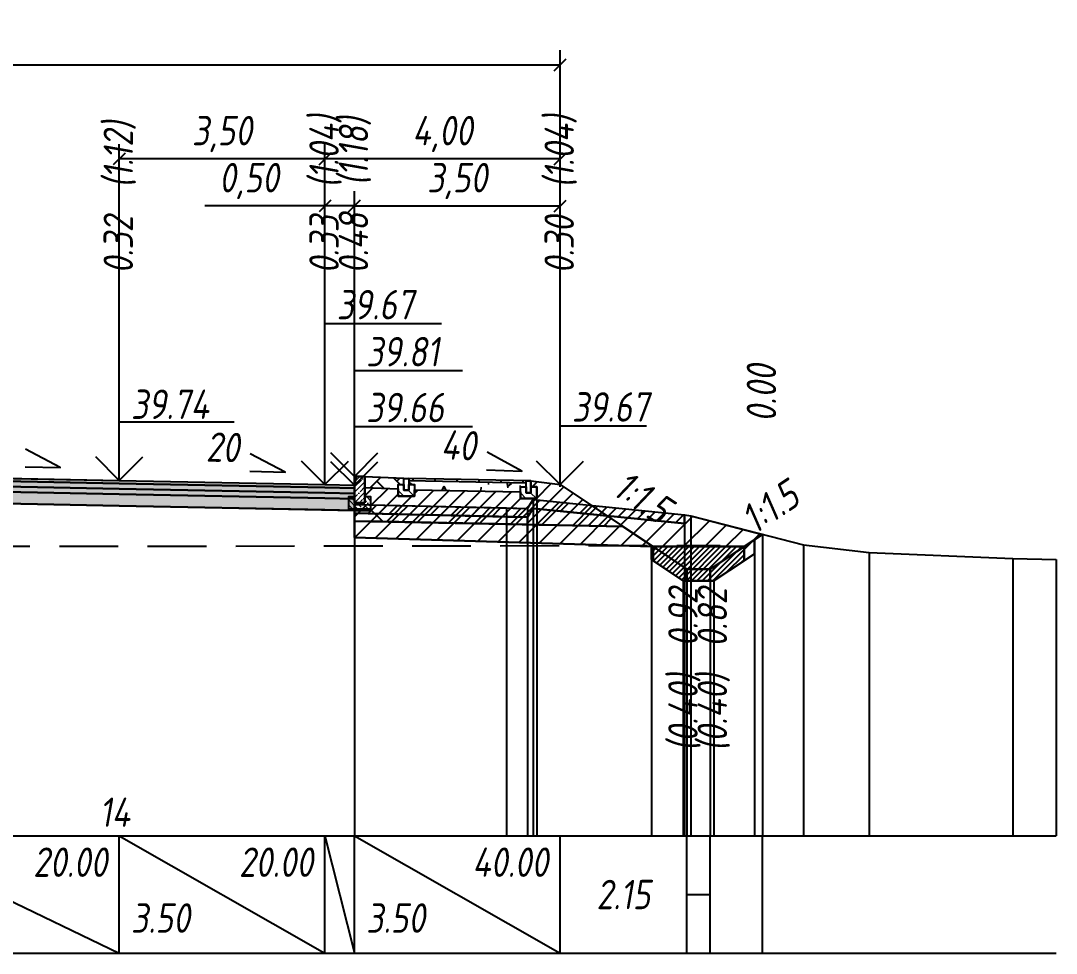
# Model space of a CAD drawing. Extents: x -717 to 1451, y -133302 to 233.
# Drawn here: x 201 to 289.1, y -112025 to -111945.7 of the extents above; entities that cross this region are included whole.
import ezdxf
from ezdxf.enums import TextEntityAlignment as Align

# ---------------------------------------------------------------- set-up
doc = ezdxf.new("R2010")
doc.units = 0
doc.linetypes.add('штриховая', pattern=[0.75, 0.5, -0.25])
for name, color, linetype in [('Интерполированный поперечник', 2, 'Continuous'), ('КОД_399', 252, 'Continuous'), ('Код_514', 1, 'Continuous'), ('Контур_0', 7, 'Continuous'), ('Контур_2660', 7, 'Continuous'), ('Контур_2665', 7, 'Continuous'), ('Контур_400', 7, 'Continuous'), ('Контур_508', 7, 'Continuous'), ('Контур_512', 7, 'Continuous'), ('Контур_513', 7, 'Continuous'), ('Красный поперечник', 1, 'Continuous'), ('Объём_2501', 7, 'Continuous'), ('Объём_2650', 7, 'Continuous'), ('Объём_2660', 7, 'Continuous'), ('Объём_2661', 7, 'Continuous'), ('Объём_2662', 7, 'Continuous'), ('Объём_2663', 7, 'Continuous'), ('Объём_2664', 7, 'Continuous'), ('Объём_2665', 7, 'Continuous'), ('Объём_2666', 7, 'Continuous'), ('Объём_2667', 7, 'Continuous'), ('Объём_2668', 7, 'Continuous'), ('Объём_2669', 7, 'Continuous'), ('Объём_2675', 7, 'Continuous'), ('Откосы', 7, 'Continuous'), ('Отметки покрытия', 7, 'Continuous'), ('Рабочие отметки', 7, 'Continuous'), ('Рабочие отметки доп.', 7, 'Continuous'), ('Слои выравнивания', 7, 'Continuous'), ('Таблица', 7, 'Continuous'), ('Уклоны проезжей части', 7, 'Continuous'), ('Черный поперечник', 3, 'Continuous')]:
    doc.layers.add(name, color=color, linetype=linetype)
for name, color, linetype, true_color in [('Контур_2540', 2, 'Continuous', 0xffff00), ('Контур_2562', 3, 'Continuous', 0x00ff00), ('Контур_2570', 7, 'Continuous', 0x80ff00), ('Контур_2583', 3, 'Continuous', 0x00ff00), ('Контур_2584', 3, 'Continuous', 0x00ff00), ('Контур_2725', 7, 'Continuous', 0x323232), ('Контур_2736', 4, 'Continuous', 0x00ffff), ('Контур_2737', 4, 'Continuous', 0x00ffff), ('Контур_2738', 4, 'Continuous', 0x00ffff), ('Контур_2739', 4, 'Continuous', 0x00ffff), ('Контур_2741', 4, 'Continuous', 0x00ffff), ('Контур_2742', 4, 'Continuous', 0x00ffff), ('Контур_2743', 4, 'Continuous', 0x00ffff), ('Контур_2744', 7, 'Continuous', 0xa4ffff), ('Контур_2745', 7, 'Continuous', 0xa4ffff), ('Контур_2747', 4, 'Continuous', 0x00ffff), ('Контур_2748', 4, 'Continuous', 0x00ffff), ('Контур_2749', 4, 'Continuous', 0x00ffff), ('Контур_2750', 4, 'Continuous', 0x00ffff), ('Контур_2751', 4, 'Continuous', 0x00ffff), ('Контур_2752', 4, 'Continuous', 0x00ffff), ('Контур_2760', 7, 'Continuous', 0x323232), ('Контур_2761', 7, 'Continuous', 0x323232), ('Контур_2762', 7, 'Continuous', 0x323232), ('Контур_2763', 7, 'Continuous', 0x323232), ('Контур_402', 7, 'Continuous', 0xff6464), ('Контур_703', 4, 'Continuous', 0x00ffff), ('Контур_705', 4, 'Continuous', 0x00ffff), ('Контур_707', 4, 'Continuous', 0x00ffff), ('Контур_720', 131, 'Continuous', 0xaaffff), ('Объём_2520', 7, 'Continuous', 0x80ffff), ('Объём_2540', 2, 'Continuous', 0xffff00), ('Объём_2562', 3, 'Continuous', 0x00ff00), ('Объём_2563', 7, 'Continuous', 0xff8000), ('Объём_2570', 7, 'Continuous', 0x80ff00), ('Объём_2583', 3, 'Continuous', 0x00ff00), ('Объём_2584', 3, 'Continuous', 0x00ff00), ('Объём_2593', 3, 'Continuous', 0x00ff00), ('Объём_2597', 3, 'Continuous', 0x00ff00), ('Объём_2600', 7, 'Continuous', 0x808000), ('Объём_2620', 2, 'Continuous', 0xffff00), ('Объём_2746', 2, 'Continuous', 0xffff00)]:
    doc.layers.add(name, color=color, linetype=linetype, true_color=true_color)
doc.styles.get("Standard").update_dxf_attribs({"font": 'txt', "height": 2.5})
doc.styles.add('М', font='romand.shx', dxfattribs={"width": 0.8, "oblique": 10, "height": 2.5})
doc.dimstyles.new('ISO-25', dxfattribs={"dimtxt": 2.5, "dimasz": 2.5, "dimexe": 1.25, "dimexo": 0.625, "dimtad": 1, "dimtxsty": 'Standard', "dimcen": 2.5, "dimadec": 0, "dimazin": 0, "dimtfac": 1, "dimtmove": 0, "dimatfit": 3, "dimfxl": 1, "dimarcsym": 0})

# ---------------------------------------------------------------- blocks, each defined once
blk = doc.blocks.new('_Oblique')
at = {"color": 0, "linetype": 'ByBlock', "lineweight": -2}
blk.add_line((-0.5, -0.5), (0.5, 0.5), dxfattribs=at)
blk = doc.blocks.new('*D3631')
at = {"color": 0, "lineweight": -2, "transparency": 16777216}
for p, q in [((229.406, -111984.623), (229.406, -111960.183)), ((246.906, -111984.573), (246.906, -111960.183)), ((229.406, -111961.433), (246.906, -111961.433))]:
    blk.add_line(p, q, dxfattribs=at)
at = {"layer": 'Defpoints', "color": 0, "transparency": 16777216}
for p in [(246.906, -111961.433), (229.406, -111985.248), (246.906, -111985.198)]:
    blk.add_point(p, dxfattribs=at)
at = {"color": 0, "lineweight": -2, "transparency": 16777216, "rotation": 180}
blk.add_blockref('_Oblique', (229.406, -111961.433), dxfattribs=at)
at = {"color": 0, "lineweight": -2, "transparency": 16777216}
blk.add_blockref('_Oblique', (246.906, -111961.433), dxfattribs=at)
at = {"color": 0, "transparency": 16777216, "insert": (238.156, -111959.32), "char_height": 2.5, "width": 9.58333, "attachment_point": 5, "style": 'М'}
blk.add_mtext('3,50', dxfattribs=at)
blk = doc.blocks.new('*D3633')
at = {"color": 0, "lineweight": -2, "transparency": 16777216}
for p, q in [((226.906, -111984.573), (226.906, -111960.183)), ((229.406, -111984.623), (229.406, -111960.183)), ((226.906, -111961.433), (216.691, -111961.433)), ((229.406, -111961.433), (226.906, -111961.433))]:
    blk.add_line(p, q, dxfattribs=at)
at = {"layer": 'Defpoints', "color": 0, "transparency": 16777216}
for p in [(229.406, -111961.433), (226.906, -111985.198), (229.406, -111985.248)]:
    blk.add_point(p, dxfattribs=at)
at = {"color": 0, "lineweight": -2, "transparency": 16777216, "rotation": 180}
blk.add_blockref('_Oblique', (226.906, -111961.433), dxfattribs=at)
at = {"color": 0, "lineweight": -2, "transparency": 16777216}
blk.add_blockref('_Oblique', (229.406, -111961.433), dxfattribs=at)
at = {"color": 0, "transparency": 16777216, "insert": (220.452, -111959.32), "char_height": 2.5, "width": 9.16667, "attachment_point": 5, "style": 'М'}
blk.add_mtext('0,50', dxfattribs=at)
blk = doc.blocks.new('*D3635')
at = {"color": 0, "lineweight": -2, "transparency": 16777216}
for p, q in [((209.406, -111984.223), (209.406, -111956.183)), ((226.906, -111984.573), (226.906, -111956.183)), ((226.906, -111957.433), (209.406, -111957.433))]:
    blk.add_line(p, q, dxfattribs=at)
at = {"layer": 'Defpoints', "color": 0, "transparency": 16777216}
for p in [(209.406, -111957.433), (209.406, -111984.848), (226.906, -111985.198)]:
    blk.add_point(p, dxfattribs=at)
at = {"color": 0, "lineweight": -2, "transparency": 16777216, "rotation": 180}
blk.add_blockref('_Oblique', (209.406, -111957.433), dxfattribs=at)
at = {"color": 0, "lineweight": -2, "transparency": 16777216}
blk.add_blockref('_Oblique', (226.906, -111957.433), dxfattribs=at)
at = {"color": 0, "transparency": 16777216, "insert": (218.156, -111955.32), "char_height": 2.5, "width": 9.58333, "attachment_point": 5, "style": 'М'}
blk.add_mtext('3,50', dxfattribs=at)
blk = doc.blocks.new('*D3636')
at = {"color": 0, "lineweight": -2, "transparency": 16777216}
for p, q in [((226.906, -111984.573), (226.906, -111956.183)), ((246.906, -111985.323), (246.906, -111956.183)), ((246.906, -111957.433), (226.906, -111957.433))]:
    blk.add_line(p, q, dxfattribs=at)
at = {"layer": 'Defpoints', "color": 0, "transparency": 16777216}
for p in [(226.906, -111957.433), (226.906, -111985.198), (246.906, -111985.948)]:
    blk.add_point(p, dxfattribs=at)
at = {"color": 0, "lineweight": -2, "transparency": 16777216, "rotation": 180}
blk.add_blockref('_Oblique', (226.906, -111957.433), dxfattribs=at)
at = {"color": 0, "lineweight": -2, "transparency": 16777216}
blk.add_blockref('_Oblique', (246.906, -111957.433), dxfattribs=at)
at = {"color": 0, "transparency": 16777216, "insert": (236.906, -111955.32), "char_height": 2.5, "width": 9.16667, "attachment_point": 5, "style": 'М'}
blk.add_mtext('4,00', dxfattribs=at)
blk = doc.blocks.new('*D3638')
at = {"color": 0, "lineweight": -2, "transparency": 16777216}
for p, q in [((130.406, -111985.323), (130.406, -111948.183)), ((246.906, -111985.323), (246.906, -111948.183)), ((130.406, -111949.433), (246.906, -111949.433))]:
    blk.add_line(p, q, dxfattribs=at)
at = {"layer": 'Defpoints', "color": 0, "transparency": 16777216}
for p in [(246.906, -111949.433), (130.406, -111985.948), (246.906, -111985.948)]:
    blk.add_point(p, dxfattribs=at)
at = {"color": 0, "lineweight": -2, "transparency": 16777216, "rotation": 180}
blk.add_blockref('_Oblique', (130.406, -111949.433), dxfattribs=at)
at = {"color": 0, "lineweight": -2, "transparency": 16777216}
blk.add_blockref('_Oblique', (246.906, -111949.433), dxfattribs=at)
at = {"color": 0, "transparency": 16777216, "insert": (188.656, -111947.32), "char_height": 2.5, "width": 12.08333, "attachment_point": 5, "style": 'М'}
blk.add_mtext('23,30', dxfattribs=at)
blk = doc.blocks.new('БР100.30.18')
at = {"linetype": 'Continuous', "lineweight": 13}
h = blk.add_hatch(dxfattribs=at)
h.set_pattern_fill('ANSI35', scale=5)
h.set_pattern_definition([(45, (-1504.996, -4799.2297), (-0.88388348, 0.88388348), []), (45, (-1504.1121, -4799.2297), (-0.88388348, 0.88388348), [1.5625, -0.3125, 0, -0.3125])])
h.paths.add_polyline_path([(0.3, 3.47), (1.8, 3.47), (1.8, -1.03), (0, -1.03), (0, 1.97)])
h = blk.add_hatch(dxfattribs=at)
h.set_pattern_fill('ANSI35', scale=5, angle=90)
h.set_pattern_definition([(135, (-1504.996, -4800.7297), (-0.88388348, -0.88388348), []), (135, (-1504.996, -4799.8458), (-0.88388348, -0.88388348), [1.5625, -0.3125, 0, -0.3125])])
h.paths.add_polyline_path([(-1, -0.03), (0, -0.03), (0, -1.03), (1.8, -1.03), (1.8, -0.03), (2.8, -0.03), (2.8, -2.03), (-1, -2.03)])
at = {"color": 7, "lineweight": 30}
blk.add_lwpolyline([(1.8, -1.03), (0, -1.03), (0, 1.97), (0.3, 3.47), (1.8, 3.47)], close=True, dxfattribs=at)
at = {"linetype": 'Continuous'}
blk.add_lwpolyline([(0, -0.03), (-1, -0.03), (-1, -2.03), (2.8, -2.03), (2.8, -0.03), (1.8, -0.03)], dxfattribs=at)

msp = doc.modelspace()

# ---------------------------------------------------------------- hatches: boundary and pattern name
at = {"linetype": 'Continuous'}
h = msp.add_hatch(dxfattribs=at)
h.set_pattern_fill('AR-HBONE', color=253, scale=0.3)
h.set_pattern_definition([(45, (-65.666, -117790.4695), (0, 1.69705627), [3.6, -1.2]), (135, (-64.8175, -117789.621), (1e-16, 1.69705627), [3.6, -1.2])])
h.paths.add_polyline_path([(234.027, -111984.62), (234.027, -111985.62), (234.027, -111985.62)])
h.paths.add_polyline_path([(230.306, -111984.471), (233.627, -111984.62), (233.627, -111985.12), (233.127, -111985.12), (233.127, -111985.499), (230.306, -111985.372)])
h = msp.add_hatch(dxfattribs=at)
h.set_pattern_fill('ANSI31', color=256, scale=15, angle=45, style=0)
h.set_pattern_definition([(90, (-1678.1022, -116938.251), (-1.875, 3e-16), [])])
h.paths.add_polyline_path([(244.022, -111984.826), (234.027, -111984.62), (234.027, -111984.82), (244.022, -111985.018)])
at = {"linetype": 'Continuous', "lineweight": 13}
h = msp.add_hatch(dxfattribs=at)
h.set_pattern_fill('ANSI35', scale=5, angle=90)
h.set_pattern_definition([(135, (-1634.0568, -46256.992), (-0.883883476, -0.883883476), []), (135, (-1634.0568, -46256.1081), (-0.883883476, -0.883883476), [1.5625, -0.3125, 0, -0.3125])])
h.paths.add_polyline_path([(233.127, -111985.12), (233.627, -111985.12), (233.627, -111985.62), (234.027, -111985.62), (234.027, -111985.12), (234.527, -111985.12), (234.527, -111986.12), (233.127, -111986.12)])
h = msp.add_hatch(dxfattribs=at)
h.set_pattern_fill('ANSI35', scale=5, angle=90)
h.set_pattern_definition([(135, (-1623.6612, -46257.198), (-0.883883476, -0.883883476), []), (135, (-1623.6612, -46256.3142), (-0.883883476, -0.883883476), [1.5625, -0.3125, 0, -0.3125])])
h.paths.add_polyline_path([(243.522, -111985.326), (244.022, -111985.326), (244.022, -111985.826), (244.422, -111985.826), (244.422, -111985.326), (244.922, -111985.326), (244.922, -111986.326), (243.522, -111986.326)])
at = {"layer": 'КОД_399'}
h = msp.add_hatch(dxfattribs=at)
h.set_pattern_fill('AR-CONC', scale=0.7, angle=45, style=0)
h.set_pattern_definition([(95, (-1678.184, -116938.3402), (3.860864, 3.2396496), [0.525, -5.775]), (40, (-1678.184, -116938.34), (-4.409945, 3.036377), [0.42, -4.62]), (145.45144, (-1677.8625, -116938.0702), (-0.549081, 6.2760265), [0.4461813, -4.907995]), (91.1842, (-1679.174, -116937.35), (6.101854, 4.4632964), [0.7875, -8.6625]), (141.63564, (-1678.666, -116936.978), (-0.1953, 9.447982), [0.669272, -7.361996]), (36.18416, (-1679.174, -116937.35), (-0.1953, 9.447982), [0.63, -6.93]), (66, (-1678.4317, -116937.1028), (4.947401, 0.9616773), [0.525, -5.775]), (11, (-1678.4317, -116937.103), (-2.38496, 4.793659), [0.42, -4.62]), (116.45144, (-1678.0194, -116937.0226), (2.562441, 5.7553363), [0.4461813, -4.907995]), (82.5, (-1678.1842, -116938.3402), (-1.5875523, 1.7079287), [0, -4.564, 0, -4.69, 0, -4.6375]), (52.5, (-1678.1842, -116938.3402), (-0.6501106, 3.2543661), [0, -2.674, 0, -4.459, 0, -1.7675]), (12.5, (-1679.288, -116939.444), (2.7539272, 2.5306453), [0, -1.75, 0, -5.46, 0, -7.245]), (2.5, (-1679.783, -116939.939), (2.3911299, 3.3821186), [0, -2.275, 0, -3.626, 0, -5.145])])
h.paths.add_polyline_path([(243.522, -111985.326), (244.022, -111985.326), (244.022, -111985.018), (234.027, -111984.82), (234.027, -111985.12), (234.527, -111985.12), (234.527, -111985.58), (243.522, -111985.758)])
at = {"layer": 'Объём_2563'}
h = msp.add_hatch(dxfattribs=at)
h.set_pattern_fill('ANSI31', color=256, scale=0.3)
h.paths.add_polyline_path([(146.406, -111987.365), (145.487, -111988.284), (125.071, -111988.692), (130.406, -111985.135), (132.889, -111984.826), (132.889, -111985.326), (132.389, -111985.326), (132.389, -111986.326), (133.789, -111986.326), (133.789, -111985.758), (142.785, -111985.58), (142.785, -111986.12), (144.185, -111986.12), (144.185, -111985.499), (147.006, -111985.372), (147.007, -111986.186), (146.507, -111986.187), (146.508, -111987.187), (147.906, -111987.185), (147.906, -111987.335)])
h.paths.add_polyline_path([(231.824, -111988.284), (230.906, -111987.365), (229.406, -111987.335), (229.406, -111987.185), (230.804, -111987.187), (230.805, -111986.187), (230.305, -111986.186), (230.306, -111985.372), (233.127, -111985.499), (233.127, -111986.12), (234.527, -111986.12), (234.527, -111985.58), (243.522, -111985.759), (243.522, -111986.326), (244.922, -111986.326), (244.922, -111985.326), (244.422, -111985.326), (244.422, -111984.826), (246.906, -111985.135), (252.241, -111988.692)])
at = {"layer": 'Объём_2570'}
h = msp.add_hatch(dxfattribs=at)
h.set_pattern_fill('ANSI31', color=256, scale=0.2)
h.paths.add_polyline_path([(147.906, -111987.765), (144.61, -111987.836), (141.401, -111987.917), (140.901, -111987.168), (134.523, -111987.849), (132.672, -111988.127), (124.299, -111989.956), (121.847, -111991.23), (120.907, -111991.355), (119.818, -111991.966), (117.93, -111993.755), (117.631, -111994.139), (117.413, -111994.174), (115.584, -111993.39), (114.747, -111992.75), (113.065, -111990.75), (112.653, -111992.911), (110.593, -111991.124), (109.323, -111990.392), (107.061, -111990.292), (105, -111990.011), (105, -111989.261), (107.061, -111989.542), (109.323, -111989.642), (110.593, -111990.374), (112.653, -111992.161), (113.065, -111990), (114.747, -111992), (115.584, -111992.64), (117.413, -111993.424), (117.631, -111993.389), (117.93, -111993.005), (119.818, -111991.216), (120.907, -111990.605), (121.847, -111990.48), (124.299, -111989.206), (132.672, -111987.377), (134.523, -111987.099), (140.901, -111986.418), (141.401, -111987.167), (144.61, -111987.086), (147.906, -111987.015)])
h.paths.add_polyline_path([(244.939, -111987.195), (244.619, -111987.158), (244.119, -111987.909), (229.406, -111987.576), (229.406, -111986.826), (244.119, -111987.159), (244.619, -111986.408), (244.939, -111986.445), (257.481, -111987.696), (257.481, -111988.446)])
at = {"layer": 'Объём_2600'}
h = msp.add_hatch(dxfattribs=at)
h.set_pattern_fill('ANSI31', color=6, scale=0.4)
h.paths.add_polyline_path([(147.906, -111989.643), (123.493, -111990.375), (124.299, -111989.956), (132.672, -111988.127), (134.523, -111987.849), (140.901, -111987.168), (141.401, -111987.917), (144.61, -111987.836), (147.906, -111987.765)])
h.paths.add_polyline_path([(262.548, -111990.405), (254.81, -111990.405), (254.81, -111991.607), (254.677, -111991.518), (254.677, -111990.401), (229.406, -111989.643), (229.406, -111987.576), (244.119, -111987.909), (244.619, -111987.158), (244.939, -111987.195), (257.481, -111988.446), (257.481, -111987.696), (258.035, -111987.806), (264.103, -111989.369), (263.429, -111989.817), (263.429, -111991.019), (262.548, -111991.607)])
at = {"layer": 'Объём_2620'}
h = msp.add_hatch(dxfattribs=at)
h.set_pattern_fill('ANSI31', color=2, scale=0.1)
h.paths.add_polyline_path([(119.359, -111992.5), (119.359, -111993.702), (115.911, -111996), (113.306, -111996), (109.859, -111993.702), (109.859, -111992.5), (106.415, -111990.204), (107.061, -111990.292), (109.323, -111990.392), (110.593, -111991.124), (112.653, -111992.911), (113.065, -111990.75), (114.747, -111992.75), (115.584, -111993.39), (117.413, -111994.174), (117.631, -111994.139), (117.93, -111993.755), (119.818, -111991.966), (120.907, -111991.355), (121.117, -111991.327)])
h.paths.add_polyline_path([(254.81, -111990.405), (262.548, -111990.405), (262.548, -111991.607), (259.982, -111993.317), (257.376, -111993.317), (254.81, -111991.607)])
at = {"layer": 'Слои выравнивания'}
for color, points in [(2, [(188.656, -111984.37), (193.981, -111984.477), (194.076, -111984.479), (209.406, -111984.785), (226.906, -111985.135), (229.406, -111985.185), (229.406, -111985.435), (226.906, -111985.385), (209.406, -111985.035), (194.076, -111984.729), (193.981, -111984.727), (188.656, -111984.62)]), (3, [(188.656, -111984.62), (193.981, -111984.727), (194.076, -111984.729), (209.406, -111985.035), (226.906, -111985.385), (229.406, -111985.435), (229.406, -111985.885), (226.906, -111985.835), (209.406, -111985.485), (194.076, -111985.179), (193.981, -111985.177), (188.656, -111985.07)]), (4, [(188.656, -111985.07), (193.981, -111985.177), (194.076, -111985.179), (209.406, -111985.485), (226.906, -111985.835), (229.406, -111985.885), (229.406, -111986.335), (226.906, -111986.285), (209.406, -111985.935), (194.076, -111985.629), (193.981, -111985.627), (188.656, -111985.52)]), (5, [(188.656, -111985.52), (193.981, -111985.627), (194.076, -111985.629), (209.406, -111985.935), (226.906, -111986.285), (229.406, -111986.335), (229.406, -111987.335), (226.906, -111987.285), (209.406, -111986.935), (194.076, -111986.629), (193.981, -111986.627), (188.656, -111986.52)])]:
    msp.add_hatch(color=color, dxfattribs=at).paths.add_polyline_path(points)

# ---------------------------------------------------------------- linework, layer by layer
for points in [[(233.627, -111984.62), (230.306, -111984.471), (230.306, -111985.372), (233.127, -111985.499), (233.127, -111985.12), (233.627, -111985.12), (233.627, -111984.62)], [(233.627, -111984.62), (234.027, -111984.62), (234.027, -111985.62), (233.627, -111985.62), (233.627, -111984.62)], [(244.422, -111984.826), (234.027, -111984.62)], [(244.022, -111985.018), (234.027, -111984.82)], [(244.022, -111984.826), (244.422, -111984.826), (244.422, -111985.826), (244.022, -111985.826), (244.022, -111984.826)], [(234.027, -111985.12), (234.527, -111985.12), (234.527, -111986.12), (233.127, -111986.12), (233.127, -111985.12), (233.627, -111985.12), (233.627, -111985.62), (234.027, -111985.62), (234.027, -111985.12)], [(234.527, -111985.58), (243.522, -111985.759)], [(244.422, -111985.326), (244.922, -111985.326), (244.922, -111986.326), (243.522, -111986.326), (243.522, -111985.326), (244.022, -111985.326), (244.022, -111985.826), (244.422, -111985.826), (244.422, -111985.326)]]:
    msp.add_lwpolyline(points)
at = {"layer": 'Интерполированный поперечник', "linetype": 'штриховая', "ltscale": 10, "flags": 128}
msp.add_lwpolyline([(121.819, -111990.474), (260.52, -111990.309)], dxfattribs=at)
at = {"layer": 'Код_514'}
for p, q in [((188.656, -112015), (209.406, -112025)), ((209.406, -112025), (209.406, -112015)), ((209.406, -112015), (226.906, -112025)), ((226.906, -112025), (226.906, -112015)), ((226.906, -112015), (229.406, -112025)), ((229.406, -112025), (229.406, -112015)), ((229.406, -112025), (229.406, -112015)), ((229.406, -112015), (246.906, -112025)), ((246.906, -112025), (246.906, -112015)), ((257.679, -112025), (257.679, -112015)), ((259.679, -112025), (259.679, -112015)), ((264.103, -112025), (264.103, -112015)), ((257.679, -112020), (259.679, -112020))]:
    msp.add_line(p, q, dxfattribs=at)
at = {"layer": 'Контур_0', "flags": 128}
for points in [[(246.906, -111985.135), (254.677, -111990.316), (254.677, -111990.316), (254.677, -111990.316), (254.677, -111990.316), (254.677, -111990.316), (254.677, -111990.316), (254.677, -111990.316), (254.677, -111990.316), (254.677, -111990.316), (254.677, -111990.316), (254.677, -111990.316), (254.677, -111990.316), (254.677, -111990.316), (254.677, -111990.316), (257.679, -111992.317)], [(246.906, -111985.135), (254.677, -111990.316), (254.677, -111990.316), (254.677, -111990.316), (254.677, -111990.316), (254.677, -111990.316), (254.677, -111990.316), (254.677, -111990.316), (254.677, -111990.316), (254.677, -111990.316), (254.677, -111990.316), (254.677, -111990.316), (254.677, -111990.316), (254.677, -111990.316), (254.677, -111990.316), (257.679, -111992.317), (259.679, -111992.317), (264.103, -111989.369), (264.103, -111989.369), (264.103, -111989.369), (264.103, -111989.369), (264.103, -111989.369), (264.103, -111989.369), (264.103, -111989.369), (264.103, -111989.369), (264.103, -111989.369), (264.103, -111989.369), (264.103, -111989.369), (264.103, -111989.369), (264.103, -111989.369)]]:
    msp.add_lwpolyline(points, dxfattribs=at)
at = {"layer": 'Контур_0', "color": 250, "flags": 128}
for points in [[(229.406, -111988.235), (229.406, -111987.335), (230.906, -111987.365), (231.824, -111988.284), (229.406, -111988.235), (229.406, -111988.235)], [(229.406, -111987.335), (230.906, -111987.365), (231.824, -111988.284), (252.241, -111988.692)]]:
    msp.add_lwpolyline(points, dxfattribs=at)
at = {"layer": 'Контур_2540', "flags": 128}
msp.add_lwpolyline([(252.241, -111988.692), (254.677, -111990.316), (254.677, -111990.401), (229.406, -111989.643), (229.406, -111988.235), (252.241, -111988.692), (252.241, -111988.692)], dxfattribs=at)
at = {"layer": 'Контур_2562', "flags": 128}
msp.add_lwpolyline([(246.906, -111985.135), (246.906, -111985.135), (246.906, -111985.135), (246.906, -111985.135), (246.906, -111985.135)], dxfattribs=at)
at = {"layer": 'Контур_2570', "flags": 128}
msp.add_lwpolyline([(229.406, -111987.576), (242.353, -111987.868), (244.119, -111987.909), (244.619, -111987.158), (244.939, -111987.195), (257.481, -111988.446), (257.481, -111987.696), (258.035, -111987.806), (267.603, -111990.27), (273.195, -111990.917), (285.419, -111991.417), (289.103, -111991.492)], dxfattribs=at)
at = {"layer": 'Контур_2583', "flags": 128}
for points in [[(263.429, -111991.019), (263.429, -111989.817), (259.679, -111992.317), (259.679, -111993.317), (259.982, -111993.317), (263.429, -111991.019)], [(257.679, -111992.317), (254.677, -111990.316), (254.677, -111991.518), (257.376, -111993.317), (257.679, -111993.317), (257.679, -111992.317)]]:
    msp.add_lwpolyline(points, dxfattribs=at)
at = {"layer": 'Контур_2584', "flags": 128}
msp.add_lwpolyline([(257.679, -111992.317), (257.679, -111993.317), (259.679, -111993.317), (259.679, -111992.317), (257.679, -111992.317)], dxfattribs=at)
at = {"layer": 'Контур_2660', "flags": 128}
msp.add_lwpolyline([(229.406, -111989.643), (254.677, -111990.401)], dxfattribs=at)
at = {"layer": 'Контур_2665', "flags": 128}
msp.add_lwpolyline([(246.906, -111985.135), (246.906, -111985.135)], dxfattribs=at)
at = {"layer": 'Контур_2725', "flags": 128}
msp.add_lwpolyline([(147.906, -111987.335), (150.406, -111987.285), (167.906, -111986.935), (188.656, -111986.52), (193.981, -111986.627), (194.076, -111986.629), (209.406, -111986.935), (226.906, -111987.285), (229.406, -111987.335)], dxfattribs=at)
at = {"layer": 'Контур_2736', "flags": 128}
for points in [[(246.906, -111985.135), (254.677, -111990.316)], [(254.677, -111990.316), (257.679, -111992.317)]]:
    msp.add_lwpolyline(points, dxfattribs=at)
at = {"layer": 'Контур_2737', "flags": 128}
msp.add_lwpolyline([(254.677, -111990.316), (254.677, -111990.316)], dxfattribs=at)
at = {"layer": 'Контур_2738', "flags": 128}
msp.add_lwpolyline([(254.677, -111990.316), (254.677, -111990.316)], dxfattribs=at)
at = {"layer": 'Контур_2739', "flags": 128}
msp.add_lwpolyline([(254.677, -111990.316), (254.677, -111990.316)], dxfattribs=at)
at = {"layer": 'Контур_2741', "flags": 128}
msp.add_lwpolyline([(264.103, -111989.369), (264.103, -111989.369)], dxfattribs=at)
at = {"layer": 'Контур_2742', "flags": 128}
msp.add_lwpolyline([(264.103, -111989.369), (264.103, -111989.369)], dxfattribs=at)
at = {"layer": 'Контур_2743', "flags": 128}
msp.add_lwpolyline([(264.103, -111989.369), (264.103, -111989.369)], dxfattribs=at)
at = {"layer": 'Контур_2744', "flags": 128}
msp.add_lwpolyline([(264.103, -111989.369), (264.103, -111989.369)], dxfattribs=at)
msp.add_lwpolyline([(264.103, -111989.369), (264.103, -111989.369)], dxfattribs=at)
msp.add_lwpolyline([(264.103, -111989.369), (264.103, -111989.369)], dxfattribs=at)
msp.add_lwpolyline([(264.103, -111989.369), (264.103, -111989.369)], dxfattribs=at)
msp.add_lwpolyline([(264.103, -111989.369), (264.103, -111989.369)], dxfattribs=at)
msp.add_lwpolyline([(264.103, -111989.369), (264.103, -111989.369)], dxfattribs=at)
at = {"layer": 'Контур_2745', "flags": 128}
msp.add_lwpolyline([(254.677, -111990.316), (254.677, -111990.316)], dxfattribs=at)
msp.add_lwpolyline([(254.677, -111990.316), (254.677, -111990.316)], dxfattribs=at)
msp.add_lwpolyline([(254.677, -111990.316), (254.677, -111990.316)], dxfattribs=at)
msp.add_lwpolyline([(254.677, -111990.316), (254.677, -111990.316)], dxfattribs=at)
msp.add_lwpolyline([(254.677, -111990.316), (254.677, -111990.316)], dxfattribs=at)
msp.add_lwpolyline([(254.677, -111990.316), (254.677, -111990.316)], dxfattribs=at)
at = {"layer": 'Контур_2747', "flags": 128}
msp.add_lwpolyline([(254.677, -111990.316), (254.677, -111990.316)], dxfattribs=at)
at = {"layer": 'Контур_2748', "flags": 128}
msp.add_lwpolyline([(254.677, -111990.316), (254.677, -111990.316)], dxfattribs=at)
at = {"layer": 'Контур_2749', "flags": 128}
msp.add_lwpolyline([(254.677, -111990.316), (254.677, -111990.316)], dxfattribs=at)
at = {"layer": 'Контур_2750', "flags": 128}
msp.add_lwpolyline([(264.103, -111989.369), (264.103, -111989.369)], dxfattribs=at)
at = {"layer": 'Контур_2751', "flags": 128}
msp.add_lwpolyline([(264.103, -111989.369), (264.103, -111989.369)], dxfattribs=at)
at = {"layer": 'Контур_2752', "flags": 128}
msp.add_lwpolyline([(264.103, -111989.369), (264.103, -111989.369)], dxfattribs=at)
at = {"layer": 'Контур_2760', "flags": 128}
msp.add_lwpolyline([(147.906, -111985.185), (150.406, -111985.135), (167.906, -111984.785), (188.656, -111984.37), (193.981, -111984.477), (194.076, -111984.479), (209.406, -111984.785), (226.906, -111985.135), (229.406, -111985.185)], dxfattribs=at)
at = {"layer": 'Контур_2761', "flags": 128}
msp.add_lwpolyline([(147.906, -111985.435), (150.406, -111985.385), (167.906, -111985.035), (188.656, -111984.62), (193.981, -111984.727), (194.076, -111984.729), (209.406, -111985.035), (226.906, -111985.385), (229.406, -111985.435)], dxfattribs=at)
at = {"layer": 'Контур_2762', "flags": 128}
msp.add_lwpolyline([(147.906, -111985.885), (150.406, -111985.835), (167.906, -111985.485), (188.656, -111985.07), (193.981, -111985.177), (194.076, -111985.179), (209.406, -111985.485), (226.906, -111985.835), (229.406, -111985.885)], dxfattribs=at)
at = {"layer": 'Контур_2763', "flags": 128}
msp.add_lwpolyline([(147.906, -111986.335), (150.406, -111986.285), (167.906, -111985.935), (188.656, -111985.52), (193.981, -111985.627), (194.076, -111985.629), (209.406, -111985.935), (226.906, -111986.285), (229.406, -111986.335)], dxfattribs=at)
at = {"layer": 'Контур_400', "flags": 128}
msp.add_lwpolyline([(188.656, -111984.37), (209.406, -111984.785), (226.906, -111985.135), (226.906, -111985.135), (226.906, -111985.135), (226.906, -111985.135), (226.906, -111985.135), (226.906, -111985.135), (229.406, -111985.185)], dxfattribs=at)
at = {"layer": 'Контур_402', "flags": 128}
msp.add_lwpolyline([(122.501, -111990.405), (147.906, -111989.643), (147.906, -111987.335), (188.656, -111986.52), (229.406, -111987.335), (229.406, -111989.643), (254.677, -111990.401)], dxfattribs=at)
at = {"layer": 'Контур_508', "flags": 128}
msp.add_lwpolyline([(105, -111989.261), (109.859, -111992.5), (109.859, -111993.702), (113.306, -111996), (113.609, -111996), (115.609, -111996), (115.911, -111996), (119.359, -111993.702), (119.359, -111992.5), (122.501, -111990.405), (147.906, -111989.643), (147.906, -111987.335), (188.656, -111986.52), (229.406, -111987.335), (229.406, -111989.643), (254.677, -111990.401), (254.677, -111991.518), (257.376, -111993.317), (257.679, -111993.317), (259.679, -111993.317), (259.982, -111993.317), (263.429, -111991.019), (263.429, -111989.817), (264.103, -111989.369)], dxfattribs=at)
at = {"layer": 'Контур_512', "flags": 128}
msp.add_lwpolyline([(229.406, -111989.643), (254.677, -111990.401), (254.677, -111991.518), (257.376, -111993.317), (257.679, -111993.317), (259.679, -111993.317), (259.982, -111993.317), (263.429, -111991.019), (263.429, -111989.817), (264.103, -111989.369)], dxfattribs=at)
at = {"layer": 'Контур_513', "flags": 128}
msp.add_lwpolyline([(105, -111989.261), (109.859, -111992.5), (109.859, -111993.702), (113.306, -111996), (113.609, -111996), (115.609, -111996), (115.911, -111996), (119.359, -111993.702), (119.359, -111992.5), (122.501, -111990.405), (147.906, -111989.643), (147.906, -111987.335), (188.656, -111986.52), (229.406, -111987.335), (229.406, -111989.643), (254.677, -111990.401), (254.677, -111991.518), (257.376, -111993.317), (257.679, -111993.317), (259.679, -111993.317), (259.982, -111993.317), (263.429, -111991.019), (263.429, -111989.817), (264.103, -111989.369)], dxfattribs=at)
at = {"layer": 'Контур_703', "flags": 128}
msp.add_lwpolyline([(246.906, -111985.135), (254.677, -111990.316)], dxfattribs=at)
at = {"layer": 'Контур_705', "flags": 128}
msp.add_lwpolyline([(254.677, -111990.316), (254.677, -111990.316)], dxfattribs=at)
at = {"layer": 'Контур_707', "flags": 128}
msp.add_lwpolyline([(259.679, -111992.317), (264.103, -111989.369)], dxfattribs=at)
at = {"layer": 'Контур_720', "flags": 128}
msp.add_lwpolyline([(257.679, -111992.317), (259.679, -111992.317)], dxfattribs=at)
at = {"layer": 'Красный поперечник'}
for p, q in [((188.656, -111984.37), (209.406, -111984.785)), ((209.406, -111984.785), (226.906, -111985.135)), ((226.906, -111985.135), (229.406, -111985.185)), ((246.906, -111985.135), (257.679, -111992.317)), ((229.406, -111989.643), (229.406, -112015)), ((259.679, -111992.317), (264.103, -111989.369)), ((263.429, -111989.817), (263.429, -112015)), ((264.103, -111989.369), (264.103, -112015)), ((254.677, -111990.401), (254.677, -112015)), ((263.429, -111991.019), (263.429, -112015)), ((254.677, -111991.518), (254.677, -112015)), ((257.679, -111992.317), (259.679, -111992.317)), ((257.376, -111993.317), (257.376, -112015)), ((257.679, -111993.317), (257.679, -112015)), ((259.679, -111993.317), (259.679, -112015)), ((259.982, -111993.317), (259.982, -112015))]:
    msp.add_line(p, q, dxfattribs=at)
at = {"layer": 'Объём_2501', "flags": 128}
msp.add_lwpolyline([(188.656, -111984.37), (209.406, -111984.785), (226.906, -111985.135), (226.906, -111985.135), (226.906, -111985.135), (226.906, -111985.135), (226.906, -111985.135), (226.906, -111985.135), (229.406, -111985.185)], dxfattribs=at)
at = {"layer": 'Объём_2520', "color": 250, "flags": 128}
msp.add_lwpolyline([(229.406, -111988.235), (229.406, -111987.335), (230.906, -111987.365), (231.824, -111988.284), (229.406, -111988.235), (229.406, -111988.235)], dxfattribs=at)
at = {"layer": 'Объём_2540', "flags": 128}
msp.add_lwpolyline([(252.241, -111988.692), (254.677, -111990.316), (254.677, -111990.401), (229.406, -111989.643), (229.406, -111988.235), (252.241, -111988.692), (252.241, -111988.692)], dxfattribs=at)
at = {"layer": 'Объём_2562', "flags": 128}
msp.add_lwpolyline([(246.906, -111985.135), (246.906, -111985.135), (246.906, -111985.135), (246.906, -111985.135), (246.906, -111985.135)], dxfattribs=at)
at = {"layer": 'Объём_2563', "color": 250, "flags": 128}
msp.add_lwpolyline([(231.824, -111988.284), (230.906, -111987.365), (229.406, -111987.335), (229.406, -111987.185), (230.804, -111987.187), (230.805, -111986.187), (230.305, -111986.186), (230.306, -111985.372), (233.127, -111985.499), (233.127, -111986.12), (234.527, -111986.12), (234.527, -111985.58), (243.522, -111985.759), (243.522, -111986.326), (244.922, -111986.326), (244.922, -111985.326), (244.422, -111985.326), (244.422, -111984.826), (246.906, -111985.135), (252.241, -111988.692), (231.824, -111988.284), (231.824, -111988.284)], dxfattribs=at)
at = {"layer": 'Объём_2570', "flags": 128}
msp.add_lwpolyline([(244.939, -111987.195), (244.619, -111987.158), (244.119, -111987.909), (229.406, -111987.576), (229.406, -111986.826), (244.119, -111987.159), (244.619, -111986.408), (244.939, -111986.445), (257.481, -111987.696), (257.481, -111988.446), (244.939, -111987.195), (244.939, -111987.195)], dxfattribs=at)
at = {"layer": 'Объём_2583', "flags": 128}
for points in [[(263.429, -111991.019), (263.429, -111989.817), (259.679, -111992.317), (259.679, -111993.317), (259.982, -111993.317), (263.429, -111991.019)], [(257.679, -111992.317), (254.677, -111990.316), (254.677, -111991.518), (257.376, -111993.317), (257.679, -111993.317), (257.679, -111992.317)]]:
    msp.add_lwpolyline(points, dxfattribs=at)
at = {"layer": 'Объём_2584', "flags": 128}
msp.add_lwpolyline([(257.679, -111992.317), (257.679, -111993.317), (259.679, -111993.317), (259.679, -111992.317), (257.679, -111992.317)], dxfattribs=at)
at = {"layer": 'Объём_2593', "flags": 128}
for points in [[(259.679, -111992.317), (263.429, -111989.817)], [(254.677, -111990.316), (257.679, -111992.317)]]:
    msp.add_lwpolyline(points, dxfattribs=at)
at = {"layer": 'Объём_2597', "flags": 128}
msp.add_lwpolyline([(257.679, -111992.317), (259.679, -111992.317)], dxfattribs=at)
at = {"layer": 'Объём_2620', "flags": 128}
msp.add_lwpolyline([(254.81, -111990.405), (262.548, -111990.405), (262.548, -111991.607), (259.982, -111993.317), (257.376, -111993.317), (254.81, -111991.607), (254.81, -111990.405), (254.81, -111990.405)], dxfattribs=at)
at = {"layer": 'Объём_2650', "color": 6, "flags": 128}
msp.add_lwpolyline([(262.548, -111990.405), (254.81, -111990.405), (254.81, -111991.607), (254.677, -111991.518), (254.677, -111990.401), (229.406, -111989.643), (229.406, -111987.576), (244.119, -111987.909), (244.619, -111987.158), (244.939, -111987.195), (257.481, -111988.446), (257.481, -111987.696), (258.035, -111987.806), (264.103, -111989.369), (263.429, -111989.817), (263.429, -111991.019), (262.548, -111991.607), (262.548, -111990.405), (262.548, -111990.405)], dxfattribs=at)
at = {"layer": 'Объём_2660', "flags": 128}
msp.add_lwpolyline([(229.406, -111989.643), (254.677, -111990.401)], dxfattribs=at)
at = {"layer": 'Объём_2661', "flags": 128}
msp.add_lwpolyline([(246.906, -111985.135), (254.677, -111990.316), (254.81, -111990.405)], dxfattribs=at)
at = {"layer": 'Объём_2662', "flags": 128}
msp.add_lwpolyline([(262.548, -111990.405), (264.103, -111989.369)], dxfattribs=at)
at = {"layer": 'Объём_2663', "flags": 128}
for points in [[(254.81, -111990.405), (257.679, -111992.317)], [(259.679, -111992.317), (262.548, -111990.405)]]:
    msp.add_lwpolyline(points, dxfattribs=at)
at = {"layer": 'Объём_2664', "flags": 128}
msp.add_lwpolyline([(257.679, -111992.317), (259.679, -111992.317)], dxfattribs=at)
at = {"layer": 'Объём_2665', "flags": 128}
msp.add_lwpolyline([(246.906, -111985.135), (246.906, -111985.135)], dxfattribs=at)
at = {"layer": 'Объём_2666', "flags": 128}
for points in [[(246.906, -111985.135), (254.677, -111990.316)], [(254.677, -111990.316), (254.81, -111990.405)]]:
    msp.add_lwpolyline(points, dxfattribs=at)
at = {"layer": 'Объём_2667', "flags": 128}
for points in [[(264.103, -111989.369), (264.103, -111989.369)], [(254.677, -111990.316), (254.677, -111990.316)]]:
    msp.add_lwpolyline(points, dxfattribs=at)
at = {"layer": 'Объём_2668', "flags": 128}
for points in [[(264.103, -111989.369), (264.103, -111989.369)], [(254.677, -111990.316), (254.677, -111990.316)]]:
    msp.add_lwpolyline(points, dxfattribs=at)
at = {"layer": 'Объём_2669', "flags": 128}
for points in [[(264.103, -111989.369), (264.103, -111989.369)], [(254.677, -111990.316), (254.677, -111990.316)]]:
    msp.add_lwpolyline(points, dxfattribs=at)
at = {"layer": 'Объём_2675', "flags": 128}
for points in [[(264.103, -111989.369), (264.103, -111989.369)], [(264.103, -111989.369), (264.103, -111989.369)], [(264.103, -111989.369), (264.103, -111989.369)], [(264.103, -111989.369), (264.103, -111989.369)], [(264.103, -111989.369), (264.103, -111989.369)], [(264.103, -111989.369), (264.103, -111989.369)], [(254.677, -111990.316), (254.677, -111990.316)], [(254.677, -111990.316), (254.677, -111990.316)], [(254.677, -111990.316), (254.677, -111990.316)], [(254.677, -111990.316), (254.677, -111990.316)], [(254.677, -111990.316), (254.677, -111990.316)], [(254.677, -111990.316), (254.677, -111990.316)]]:
    msp.add_lwpolyline(points, dxfattribs=at)
at = {"layer": 'Объём_2746', "flags": 128}
msp.add_lwpolyline([(259.982, -111993.317), (257.376, -111993.317), (254.677, -111991.518), (254.677, -111990.401), (244.119, -111990.084), (244.119, -111987.909), (244.619, -111987.158), (244.939, -111987.195), (250.885, -111987.788), (257.679, -111992.317), (259.679, -111992.317), (263.429, -111989.817), (263.429, -111991.019), (259.982, -111993.317), (259.982, -111993.317)], dxfattribs=at)
at = {"layer": 'Откосы', "color": 1, "flags": 128}
for points in [[(201.4, -111983.625), (204.4, -111983.685), (201.43, -111982.125)], [(220.525, -111984.007), (223.525, -111984.067), (220.555, -111982.508)], [(240.644, -111983.884), (243.641, -111984.004), (240.704, -111982.385)]]:
    msp.add_lwpolyline(points, dxfattribs=at)
at = {"layer": 'Отметки покрытия', "color": 1}
for p, q in [((226.906, -111985.135), (226.906, -111971.435)), ((226.906, -111971.435), (236.826, -111971.435)), ((229.406, -111984.435), (229.406, -111975.435)), ((229.406, -111975.435), (238.608, -111975.435)), ((209.406, -111984.785), (209.406, -111979.785)), ((209.406, -111979.785), (219.177, -111979.785)), ((229.406, -111985.185), (229.406, -111980.185)), ((229.406, -111980.185), (239.46, -111980.185)), ((246.906, -111985.135), (246.906, -111980.135)), ((246.906, -111980.135), (254.256, -111980.135)), ((209.406, -111984.785), (207.406, -111982.785)), ((209.406, -111984.785), (211.406, -111982.785)), ((229.406, -111984.435), (227.406, -111982.435)), ((229.406, -111984.435), (231.406, -111982.435)), ((226.906, -111985.135), (224.906, -111983.135)), ((226.906, -111985.135), (228.906, -111983.135)), ((229.406, -111985.185), (227.406, -111983.185)), ((229.406, -111985.185), (231.406, -111983.185)), ((246.906, -111985.135), (244.906, -111983.135)), ((246.906, -111985.135), (248.906, -111983.135))]:
    msp.add_line(p, q, dxfattribs=at)
at = {"layer": 'Слои выравнивания'}
msp.add_line((229.406, -111985.185), (229.406, -112015), dxfattribs=at)
at = {"layer": 'Слои выравнивания', "color": 2, "flags": 128}
msp.add_lwpolyline([(188.656, -111984.37), (193.981, -111984.477), (194.076, -111984.479), (209.406, -111984.785), (226.906, -111985.135), (229.406, -111985.185), (229.406, -111985.435), (226.906, -111985.385), (209.406, -111985.035), (194.076, -111984.729), (193.981, -111984.727), (188.656, -111984.62)], close=True, dxfattribs=at)
at = {"layer": 'Слои выравнивания', "color": 3, "flags": 128}
msp.add_lwpolyline([(188.656, -111984.62), (193.981, -111984.727), (194.076, -111984.729), (209.406, -111985.035), (226.906, -111985.385), (229.406, -111985.435), (229.406, -111985.885), (226.906, -111985.835), (209.406, -111985.485), (194.076, -111985.179), (193.981, -111985.177), (188.656, -111985.07)], close=True, dxfattribs=at)
at = {"layer": 'Слои выравнивания', "color": 4, "flags": 128}
msp.add_lwpolyline([(188.656, -111985.07), (193.981, -111985.177), (194.076, -111985.179), (209.406, -111985.485), (226.906, -111985.835), (229.406, -111985.885), (229.406, -111986.335), (226.906, -111986.285), (209.406, -111985.935), (194.076, -111985.629), (193.981, -111985.627), (188.656, -111985.52)], close=True, dxfattribs=at)
at = {"layer": 'Слои выравнивания', "color": 5, "flags": 128}
msp.add_lwpolyline([(188.656, -111985.52), (193.981, -111985.627), (194.076, -111985.629), (209.406, -111985.935), (226.906, -111986.285), (229.406, -111986.335), (229.406, -111987.335), (226.906, -111987.285), (209.406, -111986.935), (194.076, -111986.629), (193.981, -111986.627), (188.656, -111986.52)], close=True, dxfattribs=at)
at = {"layer": 'Таблица'}
for p, q in [((80, -112015), (289.103, -112015)), ((80, -112025), (289.103, -112025))]:
    msp.add_line(p, q, dxfattribs=at)
at = {"layer": 'Уклоны проезжей части', "color": 1, "flags": 128}
for points in [[(201.4, -111983.625), (204.4, -111983.685), (201.43, -111982.125)], [(220.525, -111984.007), (223.525, -111984.067), (220.555, -111982.508)], [(240.644, -111983.884), (243.641, -111984.004), (240.704, -111982.385)]]:
    msp.add_lwpolyline(points, dxfattribs=at)
at = {"layer": 'Черный поперечник', "color": 7}
for p, q in [((244.619, -111986.408), (244.619, -112015)), ((244.939, -111986.445), (244.939, -112015)), ((242.353, -111987.118), (242.353, -112015)), ((244.119, -111987.159), (244.119, -112015)), ((257.481, -111987.696), (257.481, -112015)), ((258.035, -111987.806), (258.035, -112015)), ((267.603, -111990.27), (267.603, -112015)), ((273.195, -111990.917), (273.195, -112015)), ((285.419, -111991.417), (285.419, -112015)), ((289.103, -111991.492), (289.103, -112015))]:
    msp.add_line(p, q, dxfattribs=at)
at = {"layer": 'Черный поперечник', "flags": 128}
msp.add_lwpolyline([(229.406, -111986.826), (242.353, -111987.118), (244.119, -111987.159), (244.619, -111986.408), (244.939, -111986.445), (257.481, -111987.696), (258.035, -111987.806), (267.603, -111990.27), (273.195, -111990.917), (285.419, -111991.417), (289.103, -111991.492)], dxfattribs=at)

# ---------------------------------------------------------------- block references
at = {"lineweight": 18, "xscale": 0.5, "yscale": 0.5, "zscale": 0.5, "rotation": 359.9444632229611}
msp.add_blockref('БР100.30.18', (229.405, -111986.169), dxfattribs=at)

# ---------------------------------------------------------------- texts
at = {"layer": 'Код_514', "style": 'М', "oblique": 10, "width": 0.8}
for s, p in [('20.00', (208.406, -112016)), ('20.00', (225.906, -112016)), ('40.00', (245.906, -112016))]:
    msp.add_text(s, height=2.5, dxfattribs=at).set_placement(p, align=Align.TOP_RIGHT)
msp.add_text('2.15', height=2.5, dxfattribs=at).set_placement((252.292, -112020), align=Align.MIDDLE_CENTER)
for p in [(210.406, -112024), (230.406, -112024)]:
    msp.add_text('3.50', height=2.5, dxfattribs=at).set_placement(p, align=Align.BOTTOM_LEFT)
at = {"layer": 'Откосы', "color": 1, "style": 'М', "oblique": 10, "width": 0.8}
for s, rotation, p in [('20', 358.85423, (218.176, -111983.96)), ('40', 357.70938, (238.196, -111983.786)), ('1:1.5', 326.30994, (252.847, -111987.894)), ('1:1.5', 33.69007, (265.892, -111988.681))]:
    msp.add_text(s, height=2.5, rotation=rotation, dxfattribs=at).set_placement(p, align=Align.BOTTOM_CENTER)
at = {"layer": 'Отметки покрытия', "color": 1, "style": 'М', "oblique": 10, "width": 0.8}
for s, p in [('39.67', (227.906, -111971.829)), ('39.81', (230.406, -111975.829)), ('39.74', (210.406, -111980.304)), ('39.66', (230.406, -111980.579)), ('39.67', (247.906, -111980.529))]:
    msp.add_text(s, height=2.5, dxfattribs=at).set_placement(p, align=Align.BOTTOM_LEFT)
at = {"layer": 'Рабочие отметки', "color": 1, "style": 'М', "oblique": 10, "width": 0.8}
for s, p in [('0.48', (229.328, -111967.185)), ('0.32', (209.328, -111967.185)), ('0.33', (226.828, -111967.185)), ('0.30', (246.828, -111967.185)), ('0.00', (264.025, -111979.799))]:
    msp.add_text(s, height=2.5, rotation=90, dxfattribs=at).set_placement(p, align=Align.MIDDLE_LEFT)
for s, p in [('0.92', (257.351, -111993.908)), ('0.82', (259.851, -111993.908))]:
    msp.add_text(s, height=2.5, rotation=90, dxfattribs=at).set_placement(p, align=Align.MIDDLE_RIGHT)
at = {"layer": 'Рабочие отметки доп.', "color": 1, "style": 'М', "oblique": 10, "width": 0.8}
for s, p in [('(1.12)', (209.328, -111959.885)), ('(1.04)', (226.828, -111959.885)), ('(1.18)', (229.328, -111959.685)), ('(1.04)', (246.828, -111959.885))]:
    msp.add_text(s, height=2.5, rotation=90, dxfattribs=at).set_placement(p, align=Align.MIDDLE_LEFT)
for p in [(257.351, -112001.208), (259.851, -112001.208)]:
    msp.add_text('(0.40)', height=2.5, rotation=90, dxfattribs=at).set_placement(p, align=Align.MIDDLE_RIGHT)
at = {"layer": 'Слои выравнивания', "style": 'М', "oblique": 10, "width": 0.8}
msp.add_text('14', height=2.5, dxfattribs=at).set_placement((209.031, -112015), align=Align.BOTTOM_CENTER)
at = {"layer": 'Уклоны проезжей части', "color": 1, "style": 'М', "oblique": 10, "width": 0.8}
for s, rotation, p in [('20', 358.85423, (218.176, -111983.96)), ('40', 357.70938, (238.196, -111983.786)), ('1:1.5', 326.30994, (252.847, -111987.894)), ('1:1.5', 33.69007, (265.892, -111988.681))]:
    msp.add_text(s, height=2.5, rotation=rotation, dxfattribs=at).set_placement(p, align=Align.BOTTOM_CENTER)

# ---------------------------------------------------------------- dimensions: what is measured, and where the dimension line sits
at = {"color": 5}
for base, p1, p2, picture, middle in [((246.906, -111949.433), (130.406, -111985.948), (246.906, -111985.948), '*D3638', (188.656, -111947.32)), ((246.906, -111961.433), (229.406, -111985.248), (246.906, -111985.198), '*D3631', (238.156, -111959.32))]:
    dim = msp.add_linear_dim(base=base, p1=p1, p2=p2, angle=180, dimstyle='ISO-25', override={"dimasz": 1, "dimlfac": 0.2, "dimzin": 0, "dimtxsty": 'М', "dimblk1": 'Oblique', "dimblk2": 'Oblique', "dimsah": 1}, dxfattribs=at)
    dim.commit()
    dim.dimension.update_dxf_attribs({"geometry": picture, "text_midpoint": middle})
for base, p1, p2, picture, middle in [((209.406, -111957.433), (226.906, -111985.198), (209.406, -111984.848), '*D3635', (218.156, -111955.32)), ((226.906, -111957.433), (246.906, -111985.948), (226.906, -111985.198), '*D3636', (236.906, -111955.32))]:
    dim = msp.add_linear_dim(base=base, p1=p1, p2=p2, dimstyle='ISO-25', override={"dimasz": 1, "dimlfac": 0.2, "dimzin": 0, "dimtxsty": 'М', "dimblk1": 'Oblique', "dimblk2": 'Oblique', "dimsah": 1}, dxfattribs=at)
    dim.commit()
    dim.dimension.update_dxf_attribs({"geometry": picture, "text_midpoint": middle})
dim = msp.add_linear_dim(base=(229.406, -111961.433), p1=(226.906, -111985.198), p2=(229.406, -111985.248), angle=180, dimstyle='ISO-25', override={"dimasz": 1, "dimlfac": 0.2, "dimzin": 0, "dimtxsty": 'М', "dimblk1": 'Oblique', "dimblk2": 'Oblique', "dimsah": 1}, dxfattribs=at)
dim.commit()
dim.dimension.update_dxf_attribs({"geometry": '*D3633', "text_midpoint": (220.452, -111961.433), "dimtype": 160})

doc.saveas('drawing.dxf')
